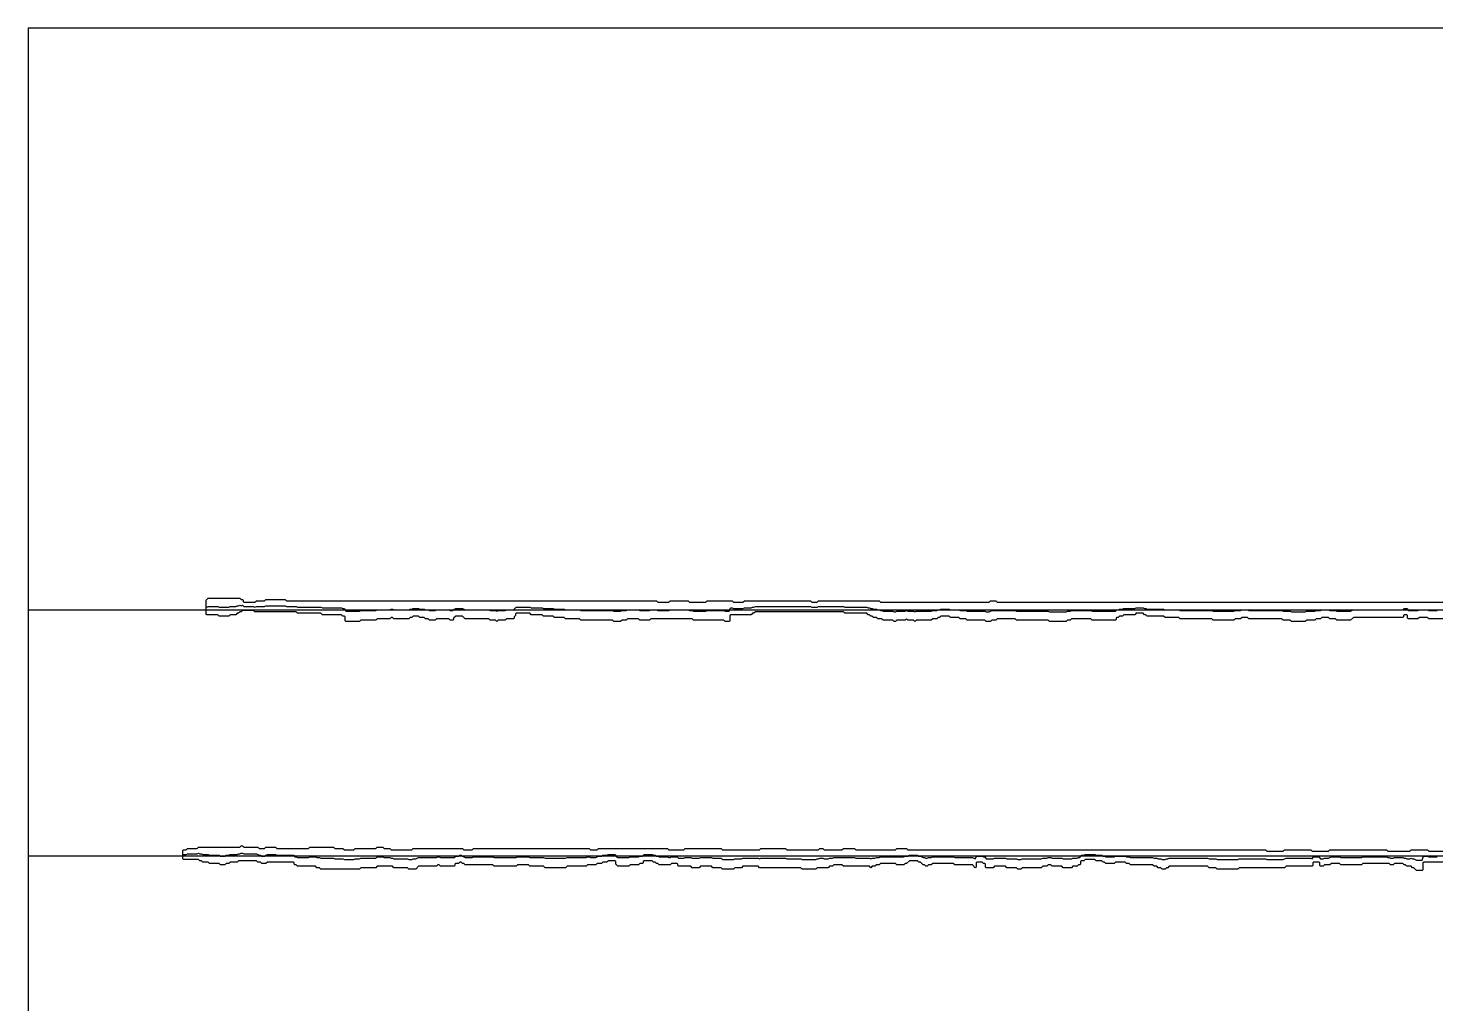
# Model space of a CAD drawing. Extents: x 0 to 57.2, y 0 to 39.6.
# Drawn here: x 0 to 28.58, y 19.8 to 39.6 of the extents above; entities that cross this region are included whole.
import ezdxf

# ---------------------------------------------------------------- set-up
doc = ezdxf.new("R2010")
doc.units = 13
for name, color, linetype in [('DESIGN_SCAN_PATH', 5, 'Continuous'), ('SEM_FRAME', 8, 'Continuous'), ('SEM_OBSERVED_CENTERLINES', 3, 'Continuous'), ('SEM_OBSERVED_CONTOURS', 2, 'Continuous')]:
    doc.layers.add(name, color=color, linetype=linetype)

msp = doc.modelspace()

# ---------------------------------------------------------------- linework, layer by layer
at = {"layer": 'DESIGN_SCAN_PATH'}
for points in [[(0, 27.79836), (50, 27.79836)], [(50, 22.80247), (0, 22.80247)]]:
    msp.add_lwpolyline(points, dxfattribs=at)
at = {"layer": 'SEM_FRAME'}
msp.add_lwpolyline([(0, 0), (57.15968, 0), (57.15968, 39.60429), (0, 39.60429)], close=True, dxfattribs=at)
at = {"layer": 'SEM_OBSERVED_CENTERLINES'}
for points in [[(3.6283, 27.85418), (3.65621, 27.868135), (3.68412, 27.868135), (3.71203, 27.868135), (3.73994, 27.868135), (3.76785, 27.868135), (3.79576, 27.868135), (3.82367, 27.868135), (3.85158, 27.868135), (3.87949, 27.85418), (3.9074, 27.85418), (3.93531, 27.85418), (3.96322, 27.85418), (3.99113, 27.85418), (4.01904, 27.85418), (4.04695, 27.85418), (4.07486, 27.85418), (4.10277, 27.868135), (4.13068, 27.868135), (4.15859, 27.868135), (4.1865, 27.868135), (4.21441, 27.868135), (4.24232, 27.88209), (4.27023, 27.88209), (4.29814, 27.896045), (4.32605, 27.88209), (4.35396, 27.896045), (4.38187, 27.868135), (4.40978, 27.868135), (4.43769, 27.868135), (4.4656, 27.868135), (4.49351, 27.868135), (4.52142, 27.868135), (4.54933, 27.868135), (4.57724, 27.868135), (4.60515, 27.85418), (4.63306, 27.868135), (4.66097, 27.868135), (4.68888, 27.868135), (4.71679, 27.868135), (4.7447, 27.868135), (4.77261, 27.868135), (4.80052, 27.868135), (4.82843, 27.88209), (4.85634, 27.88209), (4.88425, 27.88209), (4.91216, 27.88209), (4.94007, 27.88209), (4.96798, 27.88209), (4.99589, 27.88209), (5.0238, 27.88209), (5.05171, 27.88209), (5.07962, 27.88209), (5.10753, 27.88209), (5.13544, 27.88209), (5.16335, 27.88209), (5.19126, 27.88209), (5.21917, 27.88209), (5.24708, 27.868135), (5.27499, 27.868135), (5.3029, 27.868135), (5.33081, 27.868135), (5.35872, 27.868135), (5.38663, 27.868135), (5.41454, 27.868135), (5.44245, 27.868135), (5.47036, 27.85418), (5.49827, 27.85418), (5.52618, 27.85418), (5.55409, 27.85418), (5.582, 27.85418), (5.60991, 27.85418), (5.63782, 27.85418), (5.66573, 27.85418), (5.69364, 27.85418), (5.72155, 27.85418), (5.74946, 27.85418), (5.77737, 27.85418), (5.80528, 27.85418), (5.83319, 27.85418), (5.8611, 27.85418), (5.88901, 27.85418), (5.91692, 27.85418), (5.94483, 27.85418), (5.97274, 27.840225), (6.00065, 27.840225), (6.02856, 27.840225), (6.05647, 27.840225), (6.08438, 27.840225), (6.11229, 27.840225), (6.1402, 27.840225), (6.16811, 27.840225), (6.19602, 27.840225), (6.22393, 27.840225), (6.25184, 27.840225), (6.27975, 27.840225), (6.30766, 27.840225), (6.33557, 27.840225), (6.36348, 27.840225), (6.39139, 27.82627), (6.4193, 27.82627), (6.44721, 27.77045), (6.47512, 27.77045), (6.50303, 27.77045), (6.53094, 27.77045), (6.55885, 27.77045), (6.58676, 27.77045), (6.61467, 27.77045), (6.64258, 27.77045), (6.67049, 27.77045), (6.6984, 27.77045), (6.72631, 27.77045), (6.75422, 27.784405), (6.78213, 27.784405), (6.81004, 27.784405), (6.83795, 27.784405), (6.86586, 27.784405), (6.89377, 27.784405), (6.92168, 27.784405), (6.94959, 27.784405), (6.9775, 27.784405), (7.00541, 27.784405), (7.03332, 27.784405), (7.06123, 27.784405), (7.08914, 27.79836), (7.11705, 27.79836), (7.14496, 27.79836), (7.17287, 27.79836), (7.20078, 27.79836), (7.22869, 27.79836), (7.2566, 27.79836), (7.28451, 27.79836), (7.31242, 27.79836), (7.34033, 27.79836), (7.36824, 27.812315), (7.39615, 27.812315), (7.42406, 27.79836), (7.45197, 27.79836), (7.47988, 27.79836), (7.50779, 27.79836), (7.5357, 27.79836), (7.56361, 27.79836), (7.59152, 27.79836), (7.61943, 27.79836), (7.64734, 27.79836), (7.67525, 27.79836), (7.70316, 27.79836), (7.73107, 27.79836), (7.75898, 27.812315), (7.78689, 27.812315), (7.8148, 27.82627), (7.84271, 27.82627), (7.87062, 27.82627), (7.89853, 27.82627), (7.92644, 27.82627), (7.95435, 27.812315), (7.98226, 27.812315), (8.01017, 27.812315), (8.03808, 27.812315), (8.06599, 27.79836), (8.0939, 27.79836), (8.12181, 27.79836), (8.14972, 27.784405), (8.17763, 27.784405), (8.20554, 27.784405), (8.23345, 27.784405), (8.26136, 27.784405), (8.28927, 27.79836), (8.31718, 27.79836), (8.34509, 27.79836), (8.373, 27.79836), (8.40091, 27.79836), (8.42882, 27.79836), (8.45673, 27.79836), (8.48464, 27.79836), (8.51255, 27.79836), (8.54046, 27.79836), (8.56837, 27.784405), (8.59628, 27.784405), (8.62419, 27.784405), (8.6521, 27.812315), (8.68001, 27.82627), (8.70792, 27.82627), (8.73583, 27.82627), (8.76374, 27.82627), (8.79165, 27.82627), (8.81956, 27.82627), (8.84747, 27.812315), (8.87538, 27.79836), (8.90329, 27.79836), (8.9312, 27.79836), (8.95911, 27.79836), (8.98702, 27.79836), (9.01493, 27.79836), (9.04284, 27.79836), (9.07075, 27.79836), (9.09866, 27.79836), (9.12657, 27.79836), (9.15448, 27.79836), (9.18239, 27.79836), (9.2103, 27.79836), (9.23821, 27.79836), (9.26612, 27.79836), (9.29403, 27.79836), (9.32194, 27.79836), (9.34985, 27.79836), (9.37776, 27.784405), (9.40567, 27.784405), (9.43358, 27.784405), (9.46149, 27.784405), (9.4894, 27.784405), (9.51731, 27.77045), (9.54522, 27.784405), (9.57313, 27.784405), (9.60104, 27.784405), (9.62895, 27.784405), (9.65686, 27.784405), (9.68477, 27.784405), (9.71268, 27.79836), (9.74059, 27.79836), (9.7685, 27.79836), (9.79641, 27.79836), (9.82432, 27.79836), (9.85223, 27.79836), (9.88014, 27.82627), (9.90805, 27.85418), (9.93596, 27.85418), (9.96387, 27.85418), (9.99178, 27.85418), (10.01969, 27.85418), (10.0476, 27.85418), (10.07551, 27.85418), (10.10342, 27.85418), (10.13133, 27.85418), (10.15924, 27.85418), (10.18715, 27.85418), (10.21506, 27.840225), (10.24297, 27.840225), (10.27088, 27.840225), (10.29879, 27.840225), (10.3267, 27.840225), (10.35461, 27.840225), (10.38252, 27.840225), (10.41043, 27.840225), (10.43834, 27.840225), (10.46625, 27.82627), (10.49416, 27.82627), (10.52207, 27.82627), (10.54998, 27.82627), (10.57789, 27.82627), (10.6058, 27.82627), (10.63371, 27.82627), (10.66162, 27.82627), (10.68953, 27.812315), (10.71744, 27.812315), (10.74535, 27.812315), (10.77326, 27.812315), (10.80117, 27.812315), (10.82908, 27.812315), (10.85699, 27.812315), (10.8849, 27.812315), (10.91281, 27.79836), (10.94072, 27.79836), (10.96863, 27.79836), (10.99654, 27.79836), (11.02445, 27.79836), (11.05236, 27.79836), (11.08027, 27.79836), (11.10818, 27.79836), (11.13609, 27.79836), (11.164, 27.79836), (11.19191, 27.79836), (11.21982, 27.784405), (11.24773, 27.784405), (11.27564, 27.784405), (11.30355, 27.784405), (11.33146, 27.784405), (11.35937, 27.784405), (11.38728, 27.784405), (11.41519, 27.784405), (11.4431, 27.784405), (11.47101, 27.784405), (11.49892, 27.784405), (11.52683, 27.784405), (11.55474, 27.784405), (11.58265, 27.784405), (11.61056, 27.784405), (11.63847, 27.784405), (11.66638, 27.784405), (11.69429, 27.784405), (11.7222, 27.784405), (11.75011, 27.784405), (11.77802, 27.784405), (11.80593, 27.784405), (11.83384, 27.784405), (11.86175, 27.784405), (11.88966, 27.77045), (11.91757, 27.77045), (11.94548, 27.77045), (11.97339, 27.77045), (12.0013, 27.77045), (12.02921, 27.77045), (12.05712, 27.784405), (12.08503, 27.784405), (12.11294, 27.784405), (12.14085, 27.784405), (12.16876, 27.79836), (12.19667, 27.79836), (12.22458, 27.79836), (12.25249, 27.79836), (12.2804, 27.79836), (12.30831, 27.79836), (12.33622, 27.79836), (12.36413, 27.79836), (12.39204, 27.79836), (12.41995, 27.784405), (12.44786, 27.784405), (12.47577, 27.784405), (12.50368, 27.784405), (12.53159, 27.784405), (12.5595, 27.784405), (12.58741, 27.784405), (12.61532, 27.784405), (12.64323, 27.79836), (12.67114, 27.79836), (12.69905, 27.79836), (12.72696, 27.79836), (12.75487, 27.79836), (12.78278, 27.784405), (12.81069, 27.784405), (12.8386, 27.784405), (12.86651, 27.784405), (12.89442, 27.784405), (12.92233, 27.784405), (12.95024, 27.784405), (12.97815, 27.784405), (13.00606, 27.784405), (13.03397, 27.79836), (13.06188, 27.79836), (13.08979, 27.79836), (13.1177, 27.79836), (13.14561, 27.79836), (13.17352, 27.79836), (13.20143, 27.79836), (13.22934, 27.79836), (13.25725, 27.79836), (13.28516, 27.79836), (13.31307, 27.79836), (13.34098, 27.79836), (13.36889, 27.79836), (13.3968, 27.79836), (13.42471, 27.784405), (13.45262, 27.784405), (13.48053, 27.784405), (13.50844, 27.77045), (13.53635, 27.77045), (13.56426, 27.77045), (13.59217, 27.77045), (13.62008, 27.77045), (13.64799, 27.77045), (13.6759, 27.77045), (13.70381, 27.77045), (13.73172, 27.77045), (13.75963, 27.77045), (13.78754, 27.784405), (13.81545, 27.784405), (13.84336, 27.784405), (13.87127, 27.784405), (13.89918, 27.784405), (13.92709, 27.784405), (13.955, 27.784405), (13.98291, 27.784405), (14.01082, 27.784405), (14.03873, 27.784405), (14.06664, 27.784405), (14.09455, 27.784405), (14.12246, 27.784405), (14.15037, 27.77045), (14.17828, 27.77045), (14.20619, 27.77045), (14.2341, 27.77045), (14.26201, 27.840225), (14.28992, 27.840225), (14.31783, 27.82627), (14.34574, 27.82627), (14.37365, 27.82627), (14.40156, 27.82627), (14.42947, 27.82627), (14.45738, 27.82627), (14.48529, 27.82627), (14.5132, 27.82627), (14.54111, 27.840225), (14.56902, 27.840225), (14.59693, 27.840225), (14.62484, 27.840225), (14.65275, 27.840225), (14.68066, 27.840225), (14.70857, 27.85418), (14.73648, 27.85418), (14.76439, 27.868135), (14.7923, 27.868135), (14.82021, 27.868135), (14.84812, 27.868135), (14.87603, 27.868135), (14.90394, 27.868135), (14.93185, 27.868135), (14.95976, 27.868135), (14.98767, 27.868135), (15.01558, 27.868135), (15.04349, 27.868135), (15.0714, 27.868135), (15.09931, 27.868135), (15.12722, 27.868135), (15.15513, 27.868135), (15.18304, 27.868135), (15.21095, 27.868135), (15.23886, 27.868135), (15.26677, 27.868135), (15.29468, 27.868135), (15.32259, 27.868135), (15.3505, 27.868135), (15.37841, 27.868135), (15.40632, 27.868135), (15.43423, 27.868135), (15.46214, 27.868135), (15.49005, 27.868135), (15.51796, 27.868135), (15.54587, 27.868135), (15.57378, 27.868135), (15.60169, 27.868135), (15.6296, 27.868135), (15.65751, 27.868135), (15.68542, 27.868135), (15.71333, 27.868135), (15.74124, 27.868135), (15.76915, 27.868135), (15.79706, 27.868135), (15.82497, 27.868135), (15.85288, 27.868135), (15.88079, 27.868135), (15.9087, 27.85418), (15.93661, 27.85418), (15.96452, 27.85418), (15.99243, 27.85418), (16.02034, 27.85418), (16.04825, 27.868135), (16.07616, 27.868135), (16.10407, 27.868135), (16.13198, 27.868135), (16.15989, 27.868135), (16.1878, 27.868135), (16.21571, 27.868135), (16.24362, 27.868135), (16.27153, 27.868135), (16.29944, 27.868135), (16.32735, 27.868135), (16.35526, 27.868135), (16.38317, 27.868135), (16.41108, 27.868135), (16.43899, 27.868135), (16.4669, 27.868135), (16.49481, 27.868135), (16.52272, 27.868135), (16.55063, 27.868135), (16.57854, 27.85418), (16.60645, 27.85418), (16.63436, 27.85418), (16.66227, 27.85418), (16.69018, 27.85418), (16.71809, 27.85418), (16.746, 27.85418), (16.77391, 27.85418), (16.80182, 27.85418), (16.82973, 27.85418), (16.85764, 27.85418), (16.88555, 27.85418), (16.91346, 27.85418), (16.94137, 27.85418), (16.96928, 27.85418), (16.99719, 27.85418), (17.0251, 27.85418), (17.05301, 27.840225), (17.08092, 27.840225), (17.10883, 27.82627), (17.13674, 27.82627), (17.16465, 27.812315), (17.19256, 27.812315), (17.22047, 27.812315), (17.24838, 27.79836), (17.27629, 27.79836), (17.3042, 27.784405), (17.33211, 27.784405), (17.36002, 27.77045), (17.38793, 27.77045), (17.41584, 27.77045), (17.44375, 27.77045), (17.47166, 27.77045), (17.49957, 27.77045), (17.52748, 27.77045), (17.55539, 27.77045), (17.5833, 27.756495), (17.61121, 27.756495), (17.63912, 27.77045), (17.66703, 27.77045), (17.69494, 27.77045), (17.72285, 27.77045), (17.75076, 27.77045), (17.77867, 27.77045), (17.80658, 27.77045), (17.83449, 27.784405), (17.8624, 27.77045), (17.89031, 27.77045), (17.91822, 27.77045), (17.94613, 27.77045), (17.97404, 27.77045), (18.00195, 27.756495), (18.02986, 27.77045), (18.05777, 27.77045), (18.08568, 27.77045), (18.11359, 27.77045), (18.1415, 27.77045), (18.16941, 27.77045), (18.19732, 27.77045), (18.22523, 27.77045), (18.25314, 27.77045), (18.28105, 27.77045), (18.30896, 27.77045), (18.33687, 27.77045), (18.36478, 27.784405), (18.39269, 27.784405), (18.4206, 27.784405), (18.44851, 27.784405), (18.47642, 27.79836), (18.50433, 27.79836), (18.53224, 27.812315), (18.56015, 27.812315), (18.58806, 27.812315), (18.61597, 27.812315), (18.64388, 27.812315), (18.67179, 27.812315), (18.6997, 27.812315), (18.72761, 27.79836), (18.75552, 27.79836), (18.78343, 27.79836), (18.81134, 27.79836), (18.83925, 27.79836), (18.86716, 27.79836), (18.89507, 27.79836), (18.92298, 27.784405), (18.95089, 27.784405), (18.9788, 27.784405), (19.00671, 27.784405), (19.03462, 27.784405), (19.06253, 27.77045), (19.09044, 27.77045), (19.11835, 27.77045), (19.14626, 27.77045), (19.17417, 27.77045), (19.20208, 27.77045), (19.22999, 27.77045), (19.2579, 27.77045), (19.28581, 27.77045), (19.31372, 27.77045), (19.34163, 27.77045), (19.36954, 27.77045), (19.39745, 27.77045), (19.42536, 27.77045), (19.45327, 27.756495), (19.48118, 27.756495), (19.50909, 27.756495), (19.537, 27.77045), (19.56491, 27.784405), (19.59282, 27.784405), (19.62073, 27.784405), (19.64864, 27.784405), (19.67655, 27.784405), (19.70446, 27.784405), (19.73237, 27.784405), (19.76028, 27.784405), (19.78819, 27.784405), (19.8161, 27.784405), (19.84401, 27.784405), (19.87192, 27.784405), (19.89983, 27.784405), (19.92774, 27.784405), (19.95565, 27.784405), (19.98356, 27.784405), (20.01147, 27.784405), (20.03938, 27.784405), (20.06729, 27.77045), (20.0952, 27.77045), (20.12311, 27.77045), (20.15102, 27.77045), (20.17893, 27.77045), (20.20684, 27.77045), (20.23475, 27.77045), (20.26266, 27.77045), (20.29057, 27.77045), (20.31848, 27.77045), (20.34639, 27.77045), (20.3743, 27.77045), (20.40221, 27.77045), (20.43012, 27.77045), (20.45803, 27.77045), (20.48594, 27.77045), (20.51385, 27.77045), (20.54176, 27.77045), (20.56967, 27.77045), (20.59758, 27.77045), (20.62549, 27.77045), (20.6534, 27.77045), (20.68131, 27.77045), (20.70922, 27.77045), (20.73713, 27.756495), (20.76504, 27.756495), (20.79295, 27.756495), (20.82086, 27.756495), (20.84877, 27.756495), (20.87668, 27.756495), (20.90459, 27.756495), (20.9325, 27.756495), (20.96041, 27.756495), (20.98832, 27.756495), (21.01623, 27.756495), (21.04414, 27.756495), (21.07205, 27.756495), (21.09996, 27.77045), (21.12787, 27.77045), (21.15578, 27.77045), (21.18369, 27.784405), (21.2116, 27.784405), (21.23951, 27.784405), (21.26742, 27.784405), (21.29533, 27.784405), (21.32324, 27.784405), (21.35115, 27.784405), (21.37906, 27.784405), (21.40697, 27.784405), (21.43488, 27.784405), (21.46279, 27.784405), (21.4907, 27.784405), (21.51861, 27.784405), (21.54652, 27.784405), (21.57443, 27.784405), (21.60234, 27.77045), (21.63025, 27.77045), (21.65816, 27.77045), (21.68607, 27.77045), (21.71398, 27.77045), (21.74189, 27.77045), (21.7698, 27.77045), (21.79771, 27.77045), (21.82562, 27.77045), (21.85353, 27.77045), (21.88144, 27.77045), (21.90935, 27.77045), (21.93726, 27.77045), (21.96517, 27.77045), (21.99308, 27.77045), (22.02099, 27.77045), (22.0489, 27.77045), (22.07681, 27.77045), (22.10472, 27.79836), (22.13263, 27.79836), (22.16054, 27.812315), (22.18845, 27.812315), (22.21636, 27.812315), (22.24427, 27.82627), (22.27218, 27.82627), (22.30009, 27.82627), (22.328, 27.82627), (22.35591, 27.82627), (22.38382, 27.82627), (22.41173, 27.82627), (22.43964, 27.82627), (22.46755, 27.82627), (22.49546, 27.840225), (22.52337, 27.840225), (22.55128, 27.840225), (22.57919, 27.840225), (22.6071, 27.840225), (22.63501, 27.840225), (22.66292, 27.82627), (22.69083, 27.82627), (22.71874, 27.812315), (22.74665, 27.812315), (22.77456, 27.812315), (22.80247, 27.812315), (22.83038, 27.812315), (22.85829, 27.812315), (22.8862, 27.812315), (22.91411, 27.812315), (22.94202, 27.812315), (22.96993, 27.812315), (22.99784, 27.812315), (23.02575, 27.812315), (23.05366, 27.812315), (23.08157, 27.79836), (23.10948, 27.79836), (23.13739, 27.79836), (23.1653, 27.79836), (23.19321, 27.79836), (23.22112, 27.79836), (23.24903, 27.79836), (23.27694, 27.79836), (23.30485, 27.79836), (23.33276, 27.79836), (23.36067, 27.79836), (23.38858, 27.784405), (23.41649, 27.784405), (23.4444, 27.784405), (23.47231, 27.784405), (23.50022, 27.784405), (23.52813, 27.784405), (23.55604, 27.784405), (23.58395, 27.784405), (23.61186, 27.784405), (23.63977, 27.784405), (23.66768, 27.784405), (23.69559, 27.784405), (23.7235, 27.784405), (23.75141, 27.784405), (23.77932, 27.784405), (23.80723, 27.784405), (23.83514, 27.784405), (23.86305, 27.784405), (23.89096, 27.784405), (23.91887, 27.784405), (23.94678, 27.784405), (23.97469, 27.784405), (24.0026, 27.784405), (24.03051, 27.784405), (24.05842, 27.77045), (24.08633, 27.77045), (24.11424, 27.77045), (24.14215, 27.77045), (24.17006, 27.77045), (24.19797, 27.77045), (24.22588, 27.77045), (24.25379, 27.77045), (24.2817, 27.77045), (24.30961, 27.77045), (24.33752, 27.77045), (24.36543, 27.77045), (24.39334, 27.77045), (24.42125, 27.77045), (24.44916, 27.77045), (24.47707, 27.77045), (24.50498, 27.784405), (24.53289, 27.784405), (24.5608, 27.784405), (24.58871, 27.784405), (24.61662, 27.784405), (24.64453, 27.79836), (24.67244, 27.79836), (24.70035, 27.79836), (24.72826, 27.79836), (24.75617, 27.79836), (24.78408, 27.784405), (24.81199, 27.784405), (24.8399, 27.784405), (24.86781, 27.784405), (24.89572, 27.784405), (24.92363, 27.784405), (24.95154, 27.784405), (24.97945, 27.784405), (25.00736, 27.784405), (25.03527, 27.784405), (25.06318, 27.784405), (25.09109, 27.784405), (25.119, 27.784405), (25.14691, 27.784405), (25.17482, 27.784405), (25.20273, 27.784405), (25.23064, 27.784405), (25.25855, 27.784405), (25.28646, 27.784405), (25.31437, 27.784405), (25.34228, 27.784405), (25.37019, 27.784405), (25.3981, 27.784405), (25.42601, 27.784405), (25.45392, 27.784405), (25.48183, 27.77045), (25.50974, 27.77045), (25.53765, 27.77045), (25.56556, 27.77045), (25.59347, 27.77045), (25.62138, 27.77045), (25.64929, 27.756495), (25.6772, 27.756495), (25.70511, 27.756495), (25.73302, 27.756495), (25.76093, 27.756495), (25.78884, 27.756495), (25.81675, 27.756495), (25.84466, 27.756495), (25.87257, 27.756495), (25.90048, 27.756495), (25.92839, 27.756495), (25.9563, 27.77045), (25.98421, 27.77045), (26.01212, 27.77045), (26.04003, 27.77045), (26.06794, 27.77045), (26.09585, 27.77045), (26.12376, 27.77045), (26.15167, 27.784405), (26.17958, 27.784405), (26.20749, 27.784405), (26.2354, 27.784405), (26.26331, 27.79836), (26.29122, 27.79836), (26.31913, 27.79836), (26.34704, 27.79836), (26.37495, 27.79836), (26.40286, 27.79836), (26.43077, 27.784405), (26.45868, 27.784405), (26.48659, 27.784405), (26.5145, 27.784405), (26.54241, 27.784405), (26.57032, 27.77045), (26.59823, 27.77045), (26.62614, 27.77045), (26.65405, 27.77045), (26.68196, 27.77045), (26.70987, 27.77045), (26.73778, 27.77045), (26.76569, 27.77045), (26.7936, 27.77045), (26.82151, 27.77045), (26.84942, 27.77045), (26.87733, 27.784405), (26.90524, 27.79836), (26.93315, 27.79836), (26.96106, 27.79836), (26.98897, 27.79836), (27.01688, 27.79836), (27.04479, 27.79836), (27.0727, 27.79836), (27.10061, 27.79836), (27.12852, 27.79836), (27.15643, 27.79836), (27.18434, 27.79836), (27.21225, 27.79836), (27.24016, 27.79836), (27.26807, 27.79836), (27.29598, 27.79836), (27.32389, 27.79836), (27.3518, 27.79836), (27.37971, 27.79836), (27.40762, 27.79836), (27.43553, 27.79836), (27.46344, 27.79836), (27.49135, 27.79836), (27.51926, 27.79836), (27.54717, 27.79836), (27.57508, 27.79836), (27.60299, 27.79836), (27.6309, 27.79836), (27.65881, 27.79836), (27.68672, 27.79836), (27.71463, 27.79836), (27.74254, 27.79836), (27.77045, 27.79836), (27.79836, 27.79836), (27.82627, 27.79836), (27.85418, 27.79836), (27.88209, 27.79836), (27.91, 27.79836), (27.93791, 27.82627), (27.96582, 27.82627), (27.99373, 27.82627), (28.02164, 27.784405), (28.04955, 27.784405), (28.07746, 27.784405), (28.10537, 27.784405), (28.13328, 27.784405), (28.16119, 27.784405), (28.1891, 27.784405), (28.21701, 27.784405), (28.24492, 27.79836), (28.27283, 27.79836), (28.30074, 27.79836), (28.32865, 27.79836), (28.35656, 27.79836), (28.38447, 27.79836), (28.41238, 27.79836), (28.44029, 27.784405), (28.4682, 27.784405), (28.49611, 27.784405), (28.52402, 27.784405), (28.55193, 27.784405), (28.57984, 27.784405), (28.60775, 27.784405)], [(3.15383, 22.83038), (3.18174, 22.83038), (3.20965, 22.83038), (3.23756, 22.844335), (3.26547, 22.844335), (3.29338, 22.844335), (3.32129, 22.844335), (3.3492, 22.844335), (3.37711, 22.844335), (3.40502, 22.844335), (3.43293, 22.844335), (3.46084, 22.85829), (3.48875, 22.844335), (3.51666, 22.844335), (3.54457, 22.83038), (3.57248, 22.83038), (3.60039, 22.83038), (3.6283, 22.83038), (3.65621, 22.83038), (3.68412, 22.816425), (3.71203, 22.816425), (3.73994, 22.816425), (3.76785, 22.816425), (3.79576, 22.816425), (3.82367, 22.816425), (3.85158, 22.816425), (3.87949, 22.816425), (3.9074, 22.80247), (3.93531, 22.80247), (3.96322, 22.80247), (3.99113, 22.80247), (4.01904, 22.816425), (4.04695, 22.816425), (4.07486, 22.816425), (4.10277, 22.83038), (4.13068, 22.83038), (4.15859, 22.83038), (4.1865, 22.83038), (4.21441, 22.83038), (4.24232, 22.83038), (4.27023, 22.844335), (4.29814, 22.844335), (4.32605, 22.85829), (4.35396, 22.85829), (4.38187, 22.844335), (4.40978, 22.844335), (4.43769, 22.844335), (4.4656, 22.844335), (4.49351, 22.844335), (4.52142, 22.844335), (4.54933, 22.844335), (4.57724, 22.844335), (4.60515, 22.844335), (4.63306, 22.844335), (4.66097, 22.83038), (4.68888, 22.816425), (4.71679, 22.816425), (4.7447, 22.80247), (4.77261, 22.80247), (4.80052, 22.80247), (4.82843, 22.816425), (4.85634, 22.83038), (4.88425, 22.83038), (4.91216, 22.83038), (4.94007, 22.83038), (4.96798, 22.83038), (4.99589, 22.83038), (5.0238, 22.83038), (5.05171, 22.816425), (5.07962, 22.816425), (5.10753, 22.816425), (5.13544, 22.816425), (5.16335, 22.816425), (5.19126, 22.816425), (5.21917, 22.816425), (5.24708, 22.816425), (5.27499, 22.816425), (5.3029, 22.816425), (5.33081, 22.816425), (5.35872, 22.816425), (5.38663, 22.816425), (5.41454, 22.788515), (5.44245, 22.788515), (5.47036, 22.77456), (5.49827, 22.77456), (5.52618, 22.77456), (5.55409, 22.77456), (5.582, 22.77456), (5.60991, 22.77456), (5.63782, 22.77456), (5.66573, 22.77456), (5.69364, 22.77456), (5.72155, 22.788515), (5.74946, 22.788515), (5.77737, 22.788515), (5.80528, 22.788515), (5.83319, 22.788515), (5.8611, 22.77456), (5.88901, 22.77456), (5.91692, 22.77456), (5.94483, 22.760605), (5.97274, 22.760605), (6.00065, 22.760605), (6.02856, 22.760605), (6.05647, 22.760605), (6.08438, 22.760605), (6.11229, 22.760605), (6.1402, 22.760605), (6.16811, 22.760605), (6.19602, 22.760605), (6.22393, 22.74665), (6.25184, 22.74665), (6.27975, 22.74665), (6.30766, 22.74665), (6.33557, 22.74665), (6.36348, 22.74665), (6.39139, 22.74665), (6.4193, 22.732695), (6.44721, 22.732695), (6.47512, 22.732695), (6.50303, 22.732695), (6.53094, 22.732695), (6.55885, 22.732695), (6.58676, 22.732695), (6.61467, 22.732695), (6.64258, 22.74665), (6.67049, 22.74665), (6.6984, 22.74665), (6.72631, 22.74665), (6.75422, 22.760605), (6.78213, 22.760605), (6.81004, 22.760605), (6.83795, 22.760605), (6.86586, 22.760605), (6.89377, 22.760605), (6.92168, 22.760605), (6.94959, 22.760605), (6.9775, 22.760605), (7.00541, 22.760605), (7.03332, 22.760605), (7.06123, 22.760605), (7.08914, 22.788515), (7.11705, 22.788515), (7.14496, 22.788515), (7.17287, 22.788515), (7.20078, 22.788515), (7.22869, 22.77456), (7.2566, 22.77456), (7.28451, 22.77456), (7.31242, 22.77456), (7.34033, 22.77456), (7.36824, 22.760605), (7.39615, 22.760605), (7.42406, 22.74665), (7.45197, 22.74665), (7.47988, 22.74665), (7.50779, 22.74665), (7.5357, 22.74665), (7.56361, 22.74665), (7.59152, 22.74665), (7.61943, 22.74665), (7.64734, 22.74665), (7.67525, 22.74665), (7.70316, 22.74665), (7.73107, 22.732695), (7.75898, 22.732695), (7.78689, 22.732695), (7.8148, 22.74665), (7.84271, 22.74665), (7.87062, 22.74665), (7.89853, 22.760605), (7.92644, 22.77456), (7.95435, 22.77456), (7.98226, 22.77456), (8.01017, 22.77456), (8.03808, 22.77456), (8.06599, 22.77456), (8.0939, 22.77456), (8.12181, 22.77456), (8.14972, 22.77456), (8.17763, 22.77456), (8.20554, 22.77456), (8.23345, 22.77456), (8.26136, 22.77456), (8.28927, 22.77456), (8.31718, 22.788515), (8.34509, 22.788515), (8.373, 22.77456), (8.40091, 22.77456), (8.42882, 22.77456), (8.45673, 22.77456), (8.48464, 22.77456), (8.51255, 22.77456), (8.54046, 22.77456), (8.56837, 22.77456), (8.59628, 22.77456), (8.62419, 22.77456), (8.6521, 22.77456), (8.68001, 22.80247), (8.70792, 22.80247), (8.73583, 22.80247), (8.76374, 22.816425), (8.79165, 22.816425), (8.81956, 22.80247), (8.84747, 22.788515), (8.87538, 22.77456), (8.90329, 22.77456), (8.9312, 22.77456), (8.95911, 22.77456), (8.98702, 22.77456), (9.01493, 22.77456), (9.04284, 22.788515), (9.07075, 22.788515), (9.09866, 22.788515), (9.12657, 22.788515), (9.15448, 22.788515), (9.18239, 22.788515), (9.2103, 22.788515), (9.23821, 22.788515), (9.26612, 22.788515), (9.29403, 22.788515), (9.32194, 22.788515), (9.34985, 22.788515), (9.37776, 22.788515), (9.40567, 22.788515), (9.43358, 22.788515), (9.46149, 22.77456), (9.4894, 22.77456), (9.51731, 22.77456), (9.54522, 22.77456), (9.57313, 22.77456), (9.60104, 22.77456), (9.62895, 22.77456), (9.65686, 22.77456), (9.68477, 22.77456), (9.71268, 22.77456), (9.74059, 22.77456), (9.7685, 22.77456), (9.79641, 22.77456), (9.82432, 22.77456), (9.85223, 22.77456), (9.88014, 22.77456), (9.90805, 22.77456), (9.93596, 22.788515), (9.96387, 22.788515), (9.99178, 22.788515), (10.01969, 22.788515), (10.0476, 22.788515), (10.07551, 22.788515), (10.10342, 22.788515), (10.13133, 22.788515), (10.15924, 22.788515), (10.18715, 22.77456), (10.21506, 22.77456), (10.24297, 22.77456), (10.27088, 22.77456), (10.29879, 22.77456), (10.3267, 22.77456), (10.35461, 22.77456), (10.38252, 22.77456), (10.41043, 22.77456), (10.43834, 22.77456), (10.46625, 22.77456), (10.49416, 22.760605), (10.52207, 22.760605), (10.54998, 22.760605), (10.57789, 22.760605), (10.6058, 22.760605), (10.63371, 22.760605), (10.66162, 22.760605), (10.68953, 22.760605), (10.71744, 22.760605), (10.74535, 22.760605), (10.77326, 22.760605), (10.80117, 22.760605), (10.82908, 22.760605), (10.85699, 22.760605), (10.8849, 22.760605), (10.91281, 22.760605), (10.94072, 22.77456), (10.96863, 22.77456), (10.99654, 22.77456), (11.02445, 22.77456), (11.05236, 22.77456), (11.08027, 22.77456), (11.10818, 22.77456), (11.13609, 22.77456), (11.164, 22.77456), (11.19191, 22.77456), (11.21982, 22.77456), (11.24773, 22.77456), (11.27564, 22.77456), (11.30355, 22.77456), (11.33146, 22.77456), (11.35937, 22.788515), (11.38728, 22.788515), (11.41519, 22.77456), (11.4431, 22.77456), (11.47101, 22.77456), (11.49892, 22.77456), (11.52683, 22.77456), (11.55474, 22.788515), (11.58265, 22.80247), (11.61056, 22.80247), (11.63847, 22.80247), (11.66638, 22.816425), (11.69429, 22.816425), (11.7222, 22.816425), (11.75011, 22.816425), (11.77802, 22.83038), (11.80593, 22.83038), (11.83384, 22.83038), (11.86175, 22.83038), (11.88966, 22.83038), (11.91757, 22.83038), (11.94548, 22.788515), (11.97339, 22.77456), (12.0013, 22.77456), (12.02921, 22.77456), (12.05712, 22.77456), (12.08503, 22.77456), (12.11294, 22.77456), (12.14085, 22.77456), (12.16876, 22.77456), (12.19667, 22.77456), (12.22458, 22.788515), (12.25249, 22.788515), (12.2804, 22.788515), (12.30831, 22.788515), (12.33622, 22.788515), (12.36413, 22.788515), (12.39204, 22.788515), (12.41995, 22.80247), (12.44786, 22.80247), (12.47577, 22.80247), (12.50368, 22.83038), (12.53159, 22.83038), (12.5595, 22.83038), (12.58741, 22.83038), (12.61532, 22.83038), (12.64323, 22.83038), (12.67114, 22.83038), (12.69905, 22.816425), (12.72696, 22.816425), (12.75487, 22.80247), (12.78278, 22.80247), (12.81069, 22.788515), (12.8386, 22.788515), (12.86651, 22.788515), (12.89442, 22.788515), (12.92233, 22.788515), (12.95024, 22.788515), (12.97815, 22.788515), (13.00606, 22.77456), (13.03397, 22.77456), (13.06188, 22.788515), (13.08979, 22.788515), (13.1177, 22.788515), (13.14561, 22.788515), (13.17352, 22.788515), (13.20143, 22.760605), (13.22934, 22.760605), (13.25725, 22.760605), (13.28516, 22.760605), (13.31307, 22.760605), (13.34098, 22.77456), (13.36889, 22.77456), (13.3968, 22.77456), (13.42471, 22.77456), (13.45262, 22.77456), (13.48053, 22.760605), (13.50844, 22.760605), (13.53635, 22.760605), (13.56426, 22.760605), (13.59217, 22.760605), (13.62008, 22.760605), (13.64799, 22.77456), (13.6759, 22.77456), (13.70381, 22.77456), (13.73172, 22.77456), (13.75963, 22.77456), (13.78754, 22.77456), (13.81545, 22.77456), (13.84336, 22.77456), (13.87127, 22.77456), (13.89918, 22.760605), (13.92709, 22.760605), (13.955, 22.760605), (13.98291, 22.760605), (14.01082, 22.760605), (14.03873, 22.760605), (14.06664, 22.760605), (14.09455, 22.732695), (14.12246, 22.732695), (14.15037, 22.732695), (14.17828, 22.732695), (14.20619, 22.732695), (14.2341, 22.732695), (14.26201, 22.732695), (14.28992, 22.732695), (14.31783, 22.732695), (14.34574, 22.74665), (14.37365, 22.74665), (14.40156, 22.74665), (14.42947, 22.74665), (14.45738, 22.74665), (14.48529, 22.74665), (14.5132, 22.760605), (14.54111, 22.760605), (14.56902, 22.760605), (14.59693, 22.760605), (14.62484, 22.760605), (14.65275, 22.760605), (14.68066, 22.760605), (14.70857, 22.760605), (14.73648, 22.760605), (14.76439, 22.760605), (14.7923, 22.760605), (14.82021, 22.760605), (14.84812, 22.74665), (14.87603, 22.760605), (14.90394, 22.760605), (14.93185, 22.760605), (14.95976, 22.760605), (14.98767, 22.760605), (15.01558, 22.760605), (15.04349, 22.760605), (15.0714, 22.760605), (15.09931, 22.760605), (15.12722, 22.760605), (15.15513, 22.760605), (15.18304, 22.760605), (15.21095, 22.760605), (15.23886, 22.760605), (15.26677, 22.760605), (15.29468, 22.760605), (15.32259, 22.760605), (15.3505, 22.760605), (15.37841, 22.760605), (15.40632, 22.74665), (15.43423, 22.74665), (15.46214, 22.74665), (15.49005, 22.74665), (15.51796, 22.74665), (15.54587, 22.74665), (15.57378, 22.74665), (15.60169, 22.74665), (15.6296, 22.74665), (15.65751, 22.74665), (15.68542, 22.74665), (15.71333, 22.732695), (15.74124, 22.732695), (15.76915, 22.732695), (15.79706, 22.732695), (15.82497, 22.732695), (15.85288, 22.732695), (15.88079, 22.732695), (15.9087, 22.732695), (15.93661, 22.732695), (15.96452, 22.732695), (15.99243, 22.732695), (16.02034, 22.74665), (16.04825, 22.74665), (16.07616, 22.760605), (16.10407, 22.760605), (16.13198, 22.760605), (16.15989, 22.74665), (16.1878, 22.74665), (16.21571, 22.74665), (16.24362, 22.74665), (16.27153, 22.760605), (16.29944, 22.760605), (16.32735, 22.760605), (16.35526, 22.77456), (16.38317, 22.77456), (16.41108, 22.77456), (16.43899, 22.77456), (16.4669, 22.77456), (16.49481, 22.77456), (16.52272, 22.77456), (16.55063, 22.77456), (16.57854, 22.77456), (16.60645, 22.77456), (16.63436, 22.77456), (16.66227, 22.77456), (16.69018, 22.77456), (16.71809, 22.77456), (16.746, 22.77456), (16.77391, 22.77456), (16.80182, 22.760605), (16.82973, 22.760605), (16.85764, 22.760605), (16.88555, 22.760605), (16.91346, 22.760605), (16.94137, 22.760605), (16.96928, 22.760605), (16.99719, 22.760605), (17.0251, 22.760605), (17.05301, 22.760605), (17.08092, 22.760605), (17.10883, 22.74665), (17.13674, 22.760605), (17.16465, 22.760605), (17.19256, 22.760605), (17.22047, 22.77456), (17.24838, 22.77456), (17.27629, 22.77456), (17.3042, 22.788515), (17.33211, 22.788515), (17.36002, 22.788515), (17.38793, 22.788515), (17.41584, 22.788515), (17.44375, 22.788515), (17.47166, 22.788515), (17.49957, 22.788515), (17.52748, 22.788515), (17.55539, 22.788515), (17.5833, 22.788515), (17.61121, 22.788515), (17.63912, 22.788515), (17.66703, 22.788515), (17.69494, 22.788515), (17.72285, 22.788515), (17.75076, 22.788515), (17.77867, 22.788515), (17.80658, 22.80247), (17.83449, 22.80247), (17.8624, 22.80247), (17.89031, 22.816425), (17.91822, 22.816425), (17.94613, 22.816425), (17.97404, 22.816425), (18.00195, 22.816425), (18.02986, 22.816425), (18.05777, 22.816425), (18.08568, 22.80247), (18.11359, 22.80247), (18.1415, 22.788515), (18.16941, 22.77456), (18.19732, 22.77456), (18.22523, 22.760605), (18.25314, 22.760605), (18.28105, 22.77456), (18.30896, 22.77456), (18.33687, 22.77456), (18.36478, 22.788515), (18.39269, 22.788515), (18.4206, 22.788515), (18.44851, 22.788515), (18.47642, 22.788515), (18.50433, 22.788515), (18.53224, 22.788515), (18.56015, 22.788515), (18.58806, 22.788515), (18.61597, 22.788515), (18.64388, 22.788515), (18.67179, 22.788515), (18.6997, 22.788515), (18.72761, 22.788515), (18.75552, 22.788515), (18.78343, 22.788515), (18.81134, 22.77456), (18.83925, 22.77456), (18.86716, 22.77456), (18.89507, 22.77456), (18.92298, 22.77456), (18.95089, 22.77456), (18.9788, 22.77456), (19.00671, 22.77456), (19.03462, 22.77456), (19.06253, 22.77456), (19.09044, 22.77456), (19.11835, 22.77456), (19.14626, 22.77456), (19.17417, 22.77456), (19.20208, 22.760605), (19.22999, 22.74665), (19.2579, 22.80247), (19.28581, 22.80247), (19.31372, 22.80247), (19.34163, 22.80247), (19.36954, 22.80247), (19.39745, 22.788515), (19.42536, 22.788515), (19.45327, 22.74665), (19.48118, 22.74665), (19.50909, 22.74665), (19.537, 22.74665), (19.56491, 22.74665), (19.59282, 22.74665), (19.62073, 22.760605), (19.64864, 22.760605), (19.67655, 22.760605), (19.70446, 22.760605), (19.73237, 22.760605), (19.76028, 22.760605), (19.78819, 22.760605), (19.8161, 22.760605), (19.84401, 22.760605), (19.87192, 22.74665), (19.89983, 22.74665), (19.92774, 22.74665), (19.95565, 22.74665), (19.98356, 22.74665), (20.01147, 22.74665), (20.03938, 22.74665), (20.06729, 22.74665), (20.0952, 22.732695), (20.12311, 22.732695), (20.15102, 22.732695), (20.17893, 22.74665), (20.20684, 22.74665), (20.23475, 22.74665), (20.26266, 22.74665), (20.29057, 22.74665), (20.31848, 22.74665), (20.34639, 22.74665), (20.3743, 22.74665), (20.40221, 22.74665), (20.43012, 22.74665), (20.45803, 22.74665), (20.48594, 22.74665), (20.51385, 22.74665), (20.54176, 22.74665), (20.56967, 22.74665), (20.59758, 22.760605), (20.62549, 22.760605), (20.6534, 22.760605), (20.68131, 22.760605), (20.70922, 22.77456), (20.73713, 22.77456), (20.76504, 22.77456), (20.79295, 22.760605), (20.82086, 22.760605), (20.84877, 22.760605), (20.87668, 22.760605), (20.90459, 22.760605), (20.9325, 22.760605), (20.96041, 22.760605), (20.98832, 22.760605), (21.01623, 22.74665), (21.04414, 22.74665), (21.07205, 22.74665), (21.09996, 22.74665), (21.12787, 22.74665), (21.15578, 22.74665), (21.18369, 22.74665), (21.2116, 22.760605), (21.23951, 22.760605), (21.26742, 22.760605), (21.29533, 22.760605), (21.32324, 22.77456), (21.35115, 22.77456), (21.37906, 22.816425), (21.40697, 22.816425), (21.43488, 22.816425), (21.46279, 22.83038), (21.4907, 22.83038), (21.51861, 22.83038), (21.54652, 22.83038), (21.57443, 22.83038), (21.60234, 22.83038), (21.63025, 22.83038), (21.65816, 22.83038), (21.68607, 22.816425), (21.71398, 22.816425), (21.74189, 22.816425), (21.7698, 22.816425), (21.79771, 22.816425), (21.82562, 22.80247), (21.85353, 22.80247), (21.88144, 22.788515), (21.90935, 22.788515), (21.93726, 22.788515), (21.96517, 22.788515), (21.99308, 22.788515), (22.02099, 22.788515), (22.0489, 22.788515), (22.07681, 22.80247), (22.10472, 22.80247), (22.13263, 22.80247), (22.16054, 22.80247), (22.18845, 22.80247), (22.21636, 22.80247), (22.24427, 22.80247), (22.27218, 22.80247), (22.30009, 22.788515), (22.328, 22.788515), (22.35591, 22.788515), (22.38382, 22.77456), (22.41173, 22.77456), (22.43964, 22.77456), (22.46755, 22.77456), (22.49546, 22.77456), (22.52337, 22.77456), (22.55128, 22.77456), (22.57919, 22.77456), (22.6071, 22.77456), (22.63501, 22.77456), (22.66292, 22.77456), (22.69083, 22.77456), (22.71874, 22.77456), (22.74665, 22.77456), (22.77456, 22.77456), (22.80247, 22.77456), (22.83038, 22.77456), (22.85829, 22.760605), (22.8862, 22.760605), (22.91411, 22.760605), (22.94202, 22.74665), (22.96993, 22.74665), (22.99784, 22.74665), (23.02575, 22.732695), (23.05366, 22.732695), (23.08157, 22.732695), (23.10948, 22.74665), (23.13739, 22.74665), (23.1653, 22.760605), (23.19321, 22.760605), (23.22112, 22.760605), (23.24903, 22.760605), (23.27694, 22.760605), (23.30485, 22.760605), (23.33276, 22.760605), (23.36067, 22.760605), (23.38858, 22.760605), (23.41649, 22.760605), (23.4444, 22.760605), (23.47231, 22.760605), (23.50022, 22.760605), (23.52813, 22.760605), (23.55604, 22.760605), (23.58395, 22.760605), (23.61186, 22.760605), (23.63977, 22.760605), (23.66768, 22.760605), (23.69559, 22.760605), (23.7235, 22.760605), (23.75141, 22.760605), (23.77932, 22.760605), (23.80723, 22.760605), (23.83514, 22.760605), (23.86305, 22.760605), (23.89096, 22.760605), (23.91887, 22.760605), (23.94678, 22.760605), (23.97469, 22.74665), (24.0026, 22.74665), (24.03051, 22.74665), (24.05842, 22.74665), (24.08633, 22.74665), (24.11424, 22.74665), (24.14215, 22.732695), (24.17006, 22.732695), (24.19797, 22.732695), (24.22588, 22.732695), (24.25379, 22.732695), (24.2817, 22.732695), (24.30961, 22.732695), (24.33752, 22.732695), (24.36543, 22.732695), (24.39334, 22.732695), (24.42125, 22.732695), (24.44916, 22.732695), (24.47707, 22.732695), (24.50498, 22.732695), (24.53289, 22.732695), (24.5608, 22.732695), (24.58871, 22.74665), (24.61662, 22.74665), (24.64453, 22.74665), (24.67244, 22.74665), (24.70035, 22.74665), (24.72826, 22.74665), (24.75617, 22.74665), (24.78408, 22.74665), (24.81199, 22.74665), (24.8399, 22.74665), (24.86781, 22.74665), (24.89572, 22.74665), (24.92363, 22.74665), (24.95154, 22.74665), (24.97945, 22.74665), (25.00736, 22.74665), (25.03527, 22.74665), (25.06318, 22.74665), (25.09109, 22.74665), (25.119, 22.74665), (25.14691, 22.732695), (25.17482, 22.732695), (25.20273, 22.732695), (25.23064, 22.732695), (25.25855, 22.732695), (25.28646, 22.732695), (25.31437, 22.732695), (25.34228, 22.732695), (25.37019, 22.732695), (25.3981, 22.732695), (25.42601, 22.732695), (25.45392, 22.732695), (25.48183, 22.732695), (25.50974, 22.74665), (25.53765, 22.760605), (25.56556, 22.760605), (25.59347, 22.760605), (25.62138, 22.760605), (25.64929, 22.760605), (25.6772, 22.760605), (25.70511, 22.760605), (25.73302, 22.760605), (25.76093, 22.760605), (25.78884, 22.760605), (25.81675, 22.760605), (25.84466, 22.760605), (25.87257, 22.760605), (25.90048, 22.760605), (25.92839, 22.760605), (25.9563, 22.760605), (25.98421, 22.760605), (26.01212, 22.760605), (26.04003, 22.760605), (26.06794, 22.74665), (26.09585, 22.788515), (26.12376, 22.788515), (26.15167, 22.788515), (26.17958, 22.788515), (26.20749, 22.788515), (26.2354, 22.74665), (26.26331, 22.74665), (26.29122, 22.74665), (26.31913, 22.760605), (26.34704, 22.760605), (26.37495, 22.760605), (26.40286, 22.760605), (26.43077, 22.77456), (26.45868, 22.788515), (26.48659, 22.788515), (26.5145, 22.788515), (26.54241, 22.788515), (26.57032, 22.788515), (26.59823, 22.788515), (26.62614, 22.788515), (26.65405, 22.77456), (26.68196, 22.77456), (26.70987, 22.77456), (26.73778, 22.77456), (26.76569, 22.77456), (26.7936, 22.77456), (26.82151, 22.77456), (26.84942, 22.77456), (26.87733, 22.77456), (26.90524, 22.77456), (26.93315, 22.77456), (26.96106, 22.77456), (26.98897, 22.77456), (27.01688, 22.77456), (27.04479, 22.77456), (27.0727, 22.77456), (27.10061, 22.788515), (27.12852, 22.788515), (27.15643, 22.788515), (27.18434, 22.788515), (27.21225, 22.788515), (27.24016, 22.788515), (27.26807, 22.788515), (27.29598, 22.788515), (27.32389, 22.788515), (27.3518, 22.788515), (27.37971, 22.788515), (27.40762, 22.788515), (27.43553, 22.788515), (27.46344, 22.788515), (27.49135, 22.788515), (27.51926, 22.788515), (27.54717, 22.788515), (27.57508, 22.788515), (27.60299, 22.77456), (27.6309, 22.77456), (27.65881, 22.760605), (27.68672, 22.760605), (27.71463, 22.760605), (27.74254, 22.77456), (27.77045, 22.77456), (27.79836, 22.77456), (27.82627, 22.77456), (27.85418, 22.77456), (27.88209, 22.77456), (27.91, 22.77456), (27.93791, 22.760605), (27.96582, 22.760605), (27.99373, 22.74665), (28.02164, 22.74665), (28.04955, 22.74665), (28.07746, 22.760605), (28.10537, 22.74665), (28.13328, 22.74665), (28.16119, 22.732695), (28.1891, 22.71874), (28.21701, 22.71874), (28.24492, 22.71874), (28.27283, 22.71874), (28.30074, 22.71874), (28.32865, 22.80247), (28.35656, 22.80247), (28.38447, 22.80247), (28.41238, 22.80247), (28.44029, 22.788515), (28.4682, 22.788515), (28.49611, 22.788515), (28.52402, 22.788515), (28.55193, 22.788515), (28.57984, 22.788515), (28.60775, 22.788515)]]:
    msp.add_lwpolyline(points, dxfattribs=at)
at = {"layer": 'SEM_OBSERVED_CONTOURS'}
for points in [[(28.83103, 27.616945), (28.44029, 27.616945), (28.41238, 27.644855), (28.24492, 27.644855), (28.21701, 27.616945), (28.02164, 27.616945), (28.007685, 27.6309), (28.007685, 27.68672), (27.99373, 27.700675), (27.93791, 27.700675), (27.923955, 27.68672), (27.923955, 27.65881), (27.91, 27.644855), (26.90524, 27.644855), (26.84942, 27.589035), (26.57032, 27.589035), (26.54241, 27.616945), (26.43077, 27.616945), (26.40286, 27.644855), (26.26331, 27.644855), (26.2354, 27.616945), (26.15167, 27.616945), (26.12376, 27.589035), (25.9563, 27.589035), (25.92839, 27.561125), (25.64929, 27.561125), (25.62138, 27.589035), (25.48183, 27.589035), (25.45392, 27.616945), (24.78408, 27.616945), (24.75617, 27.644855), (24.64453, 27.644855), (24.61662, 27.616945), (24.50498, 27.616945), (24.47707, 27.589035), (24.05842, 27.589035), (24.03051, 27.616945), (23.38858, 27.616945), (23.36067, 27.644855), (23.08157, 27.644855), (23.05366, 27.672765), (22.71874, 27.672765), (22.69083, 27.700675), (22.66292, 27.700675), (22.63501, 27.728585), (22.49546, 27.728585), (22.46755, 27.700675), (22.24427, 27.700675), (22.21636, 27.672765), (22.16054, 27.672765), (22.13263, 27.644855), (22.10472, 27.644855), (22.090765, 27.6309), (22.090765, 27.60299), (22.07681, 27.589035), (21.60234, 27.589035), (21.57443, 27.616945), (21.18369, 27.616945), (21.15578, 27.589035), (21.09996, 27.589035), (21.07205, 27.561125), (20.73713, 27.561125), (20.70922, 27.589035), (20.06729, 27.589035), (20.03938, 27.616945), (19.67655, 27.616945), (19.64864, 27.589035), (19.56491, 27.589035), (19.537, 27.561125), (19.45327, 27.561125), (19.42536, 27.589035), (19.06253, 27.589035), (19.03462, 27.616945), (18.92298, 27.616945), (18.89507, 27.644855), (18.72761, 27.644855), (18.6997, 27.672765), (18.53224, 27.672765), (18.50433, 27.644855), (18.47642, 27.644855), (18.44851, 27.616945), (18.36478, 27.616945), (18.33687, 27.589035), (18.02986, 27.589035), (18.00195, 27.561125), (17.97404, 27.589035), (17.8624, 27.589035), (17.83449, 27.616945), (17.80658, 27.589035), (17.63912, 27.589035), (17.61121, 27.561125), (17.5833, 27.561125), (17.55539, 27.589035), (17.36002, 27.589035), (17.33211, 27.616945), (17.24838, 27.616945), (17.22047, 27.644855), (17.16465, 27.644855), (17.13674, 27.672765), (17.10883, 27.672765), (17.08092, 27.700675), (17.05301, 27.700675), (17.0251, 27.728585), (16.57854, 27.728585), (16.55063, 27.756495), (14.76439, 27.756495), (14.73648, 27.728585), (14.70857, 27.728585), (14.68066, 27.700675), (14.26201, 27.700675), (14.248055, 27.68672), (14.248055, 27.57508), (14.2341, 27.561125), (14.15037, 27.561125), (14.12246, 27.589035), (13.50844, 27.589035), (13.48053, 27.616945), (12.64323, 27.616945), (12.61532, 27.589035), (12.41995, 27.589035), (12.39204, 27.616945), (12.16876, 27.616945), (12.14085, 27.589035), (12.05712, 27.589035), (12.02921, 27.561125), (11.88966, 27.561125), (11.86175, 27.589035), (11.21982, 27.589035), (11.19191, 27.616945), (10.91281, 27.616945), (10.8849, 27.644855), (10.68953, 27.644855), (10.66162, 27.672765), (10.46625, 27.672765), (10.43834, 27.700675), (10.21506, 27.700675), (10.18715, 27.728585), (9.90805, 27.728585), (9.894095, 27.71463), (9.894095, 27.68672), (9.866185, 27.65881), (9.866185, 27.6309), (9.85223, 27.616945), (9.71268, 27.616945), (9.68477, 27.589035), (9.54522, 27.589035), (9.51731, 27.561125), (9.4894, 27.589035), (9.37776, 27.589035), (9.34985, 27.616945), (8.87538, 27.616945), (8.81956, 27.672765), (8.68001, 27.672765), (8.638145, 27.6309), (8.638145, 27.60299), (8.62419, 27.589035), (8.56837, 27.589035), (8.54046, 27.616945), (8.28927, 27.616945), (8.26136, 27.589035), (8.14972, 27.589035), (8.12181, 27.616945), (8.06599, 27.616945), (8.03808, 27.644855), (7.95435, 27.644855), (7.92644, 27.672765), (7.8148, 27.672765), (7.78689, 27.644855), (7.75898, 27.644855), (7.73107, 27.616945), (7.42406, 27.616945), (7.39615, 27.644855), (7.36824, 27.644855), (7.34033, 27.616945), (7.08914, 27.616945), (7.06123, 27.589035), (6.75422, 27.589035), (6.72631, 27.561125), (6.44721, 27.561125), (6.433255, 27.57508), (6.433255, 27.65881), (6.4193, 27.672765), (6.39139, 27.672765), (6.36348, 27.700675), (5.97274, 27.700675), (5.94483, 27.728585), (5.47036, 27.728585), (5.44245, 27.756495), (4.60515, 27.756495), (4.57724, 27.784405), (4.35396, 27.784405), (4.32605, 27.756495), (4.29814, 27.756495), (4.27023, 27.728585), (4.24232, 27.728585), (4.21441, 27.700675), (4.10277, 27.700675), (4.07486, 27.672765), (3.87949, 27.672765), (3.85158, 27.700675), (3.6283, 27.700675), (3.614345, 27.71463), (3.614345, 27.99373), (3.65621, 28.035595), (4.29814, 28.035595), (4.32605, 28.007685), (4.35396, 28.007685), (4.367915, 27.99373), (4.367915, 27.96582), (4.38187, 27.951865), (4.60515, 27.951865), (4.63306, 27.979775), (4.80052, 27.979775), (4.82843, 28.007685), (5.21917, 28.007685), (5.24708, 27.979775), (12.75487, 27.979775), (12.78278, 27.951865), (13.00606, 27.951865), (13.03397, 27.979775), (13.3968, 27.979775), (13.42471, 27.951865), (13.75963, 27.951865), (13.78754, 27.979775), (14.28992, 27.979775), (14.31783, 27.951865), (14.5132, 27.951865), (14.54111, 27.979775), (15.88079, 27.979775), (15.9087, 27.951865), (16.02034, 27.951865), (16.04825, 27.979775), (17.27629, 27.979775), (17.3042, 27.951865), (19.50909, 27.951865), (19.537, 27.979775), (19.64864, 27.979775), (19.67655, 27.951865), (29.52878, 27.951865)], [(28.88685, 22.676875), (28.32865, 22.676875), (28.314695, 22.66292), (28.314695, 22.52337), (28.30074, 22.509415), (28.1891, 22.509415), (28.13328, 22.565235), (28.10537, 22.565235), (28.07746, 22.593145), (27.99373, 22.593145), (27.96582, 22.621055), (27.93791, 22.621055), (27.91, 22.648965), (27.74254, 22.648965), (27.71463, 22.621055), (27.65881, 22.621055), (27.6309, 22.648965), (27.10061, 22.648965), (27.0727, 22.621055), (26.65405, 22.621055), (26.62614, 22.648965), (26.45868, 22.648965), (26.43077, 22.621055), (26.31913, 22.621055), (26.29122, 22.593145), (26.2354, 22.593145), (26.221445, 22.6071), (26.221445, 22.66292), (26.20749, 22.676875), (26.09585, 22.676875), (26.081895, 22.66292), (26.081895, 22.6071), (26.06794, 22.593145), (25.53765, 22.593145), (25.50974, 22.565235), (24.58871, 22.565235), (24.5608, 22.537325), (24.14215, 22.537325), (24.11424, 22.565235), (23.97469, 22.565235), (23.94678, 22.593145), (23.1653, 22.593145), (23.13739, 22.565235), (23.10948, 22.565235), (23.08157, 22.537325), (23.02575, 22.537325), (22.99784, 22.565235), (22.94202, 22.565235), (22.91411, 22.593145), (22.85829, 22.593145), (22.83038, 22.621055), (22.38382, 22.621055), (22.35591, 22.648965), (22.30009, 22.648965), (22.27218, 22.676875), (22.07681, 22.676875), (22.0489, 22.648965), (21.88144, 22.648965), (21.85353, 22.676875), (21.82562, 22.676875), (21.79771, 22.704785), (21.68607, 22.704785), (21.65816, 22.732695), (21.46279, 22.732695), (21.43488, 22.704785), (21.37906, 22.704785), (21.365105, 22.69083), (21.365105, 22.63501), (21.35115, 22.621055), (21.32324, 22.621055), (21.29533, 22.593145), (21.2116, 22.593145), (21.18369, 22.565235), (21.01623, 22.565235), (20.98832, 22.593145), (20.79295, 22.593145), (20.76504, 22.621055), (20.70922, 22.621055), (20.68131, 22.593145), (20.59758, 22.593145), (20.56967, 22.565235), (20.17893, 22.565235), (20.15102, 22.537325), (20.0952, 22.537325), (20.06729, 22.565235), (19.87192, 22.565235), (19.84401, 22.593145), (19.62073, 22.593145), (19.59282, 22.565235), (19.45327, 22.565235), (19.439315, 22.57919), (19.439315, 22.63501), (19.42536, 22.648965), (19.39745, 22.648965), (19.36954, 22.676875), (19.2579, 22.676875), (19.243945, 22.66292), (19.243945, 22.57919), (19.22999, 22.565235), (19.17417, 22.621055), (18.81134, 22.621055), (18.78343, 22.648965), (18.36478, 22.648965), (18.33687, 22.621055), (18.28105, 22.621055), (18.25314, 22.593145), (18.22523, 22.593145), (18.19732, 22.621055), (18.16941, 22.621055), (18.11359, 22.676875), (18.08568, 22.676875), (18.05777, 22.704785), (17.89031, 22.704785), (17.83449, 22.648965), (17.80658, 22.648965), (17.77867, 22.621055), (17.63912, 22.621055), (17.61121, 22.648965), (17.3042, 22.648965), (17.27629, 22.621055), (17.22047, 22.621055), (17.19256, 22.593145), (17.13674, 22.593145), (17.10883, 22.565235), (17.08092, 22.593145), (16.55063, 22.593145), (16.52272, 22.621055), (16.35526, 22.621055), (16.32735, 22.593145), (16.27153, 22.593145), (16.24362, 22.565235), (16.02034, 22.565235), (15.99243, 22.537325), (15.71333, 22.537325), (15.68542, 22.565235), (14.84812, 22.565235), (14.82021, 22.593145), (14.5132, 22.593145), (14.48529, 22.565235), (14.34574, 22.565235), (14.31783, 22.537325), (14.09455, 22.537325), (14.06664, 22.565235), (13.89918, 22.565235), (13.87127, 22.593145), (13.64799, 22.593145), (13.62008, 22.565235), (13.48053, 22.565235), (13.45262, 22.593145), (13.20143, 22.593145), (13.187475, 22.6071), (13.187475, 22.63501), (13.17352, 22.648965), (13.06188, 22.648965), (13.03397, 22.621055), (12.81069, 22.621055), (12.78278, 22.648965), (12.75487, 22.648965), (12.72696, 22.676875), (12.69905, 22.676875), (12.67114, 22.704785), (12.50368, 22.704785), (12.489725, 22.69083), (12.489725, 22.66292), (12.47577, 22.648965), (12.41995, 22.648965), (12.39204, 22.621055), (12.22458, 22.621055), (12.19667, 22.593145), (11.97339, 22.593145), (11.931525, 22.63501), (11.931525, 22.69083), (11.91757, 22.704785), (11.77802, 22.704785), (11.75011, 22.676875), (11.66638, 22.676875), (11.63847, 22.648965), (11.55474, 22.648965), (11.52683, 22.621055), (11.35937, 22.621055), (11.33146, 22.593145), (10.94072, 22.593145), (10.91281, 22.565235), (10.49416, 22.565235), (10.46625, 22.593145), (10.18715, 22.593145), (10.15924, 22.621055), (9.93596, 22.621055), (9.90805, 22.593145), (9.46149, 22.593145), (9.43358, 22.621055), (8.87538, 22.621055), (8.84747, 22.648965), (8.81956, 22.648965), (8.79165, 22.676875), (8.76374, 22.676875), (8.73583, 22.648965), (8.68001, 22.648965), (8.666055, 22.63501), (8.666055, 22.6071), (8.6521, 22.593145), (8.373, 22.593145), (8.34509, 22.621055), (8.31718, 22.621055), (8.28927, 22.593145), (7.92644, 22.593145), (7.87062, 22.537325), (7.73107, 22.537325), (7.70316, 22.565235), (7.42406, 22.565235), (7.39615, 22.593145), (7.08914, 22.593145), (7.06123, 22.565235), (6.75422, 22.565235), (6.72631, 22.537325), (5.94483, 22.537325), (5.91692, 22.565235), (5.8611, 22.565235), (5.83319, 22.593145), (5.47036, 22.593145), (5.44245, 22.621055), (5.41454, 22.621055), (5.400585, 22.63501), (5.400585, 22.66292), (5.38663, 22.676875), (4.85634, 22.676875), (4.82843, 22.648965), (4.7447, 22.648965), (4.71679, 22.676875), (4.66097, 22.676875), (4.63306, 22.704785), (4.27023, 22.704785), (4.24232, 22.676875), (4.10277, 22.676875), (4.07486, 22.648965), (4.01904, 22.648965), (3.99113, 22.621055), (3.9074, 22.621055), (3.87949, 22.648965), (3.68412, 22.648965), (3.65621, 22.676875), (3.54457, 22.676875), (3.51666, 22.704785), (3.48875, 22.704785), (3.46084, 22.732695), (3.15383, 22.732695), (3.139875, 22.74665), (3.139875, 22.91411), (3.15383, 22.928065), (3.20965, 22.928065), (3.23756, 22.955975), (3.43293, 22.955975), (3.46084, 22.983885), (4.29814, 22.983885), (4.32605, 23.011795), (4.35396, 23.011795), (4.38187, 22.983885), (4.66097, 22.983885), (4.68888, 22.955975), (4.80052, 22.955975), (4.82843, 22.983885), (5.0238, 22.983885), (5.05171, 22.955975), (5.69364, 22.955975), (5.72155, 22.983885), (6.19602, 22.983885), (6.22393, 22.955975), (6.39139, 22.955975), (6.4193, 22.928065), (6.61467, 22.928065), (6.64258, 22.955975), (7.06123, 22.955975), (7.08914, 22.983885), (7.20078, 22.983885), (7.22869, 22.955975), (7.34033, 22.955975), (7.36824, 22.928065), (7.78689, 22.928065), (7.8148, 22.955975), (8.81956, 22.955975), (8.84747, 22.928065), (9.01493, 22.928065), (9.04284, 22.955975), (11.38728, 22.955975), (11.41519, 22.928065), (11.55474, 22.928065), (11.58265, 22.955975), (12.97815, 22.955975), (13.00606, 22.928065), (13.31307, 22.928065), (13.34098, 22.955975), (14.06664, 22.955975), (14.09455, 22.928065), (14.84812, 22.928065), (14.87603, 22.955975), (15.37841, 22.955975), (15.40632, 22.928065), (16.04825, 22.928065), (16.07616, 22.955975), (16.13198, 22.955975), (16.15989, 22.928065), (16.52272, 22.928065), (16.55063, 22.955975), (16.77391, 22.955975), (16.80182, 22.928065), (17.61121, 22.928065), (17.63912, 22.955975), (17.83449, 22.955975), (17.8624, 22.928065), (25.119, 22.928065), (25.14691, 22.900155), (25.48183, 22.900155), (25.50974, 22.928065), (26.04003, 22.928065), (26.06794, 22.900155), (26.40286, 22.900155), (26.43077, 22.928065), (27.57508, 22.928065), (27.60299, 22.900155), (28.04955, 22.900155), (28.07746, 22.928065), (28.41238, 22.928065), (28.44029, 22.900155), (29.55669, 22.900155)]]:
    msp.add_lwpolyline(points, dxfattribs=at)

doc.saveas('drawing.dxf')
